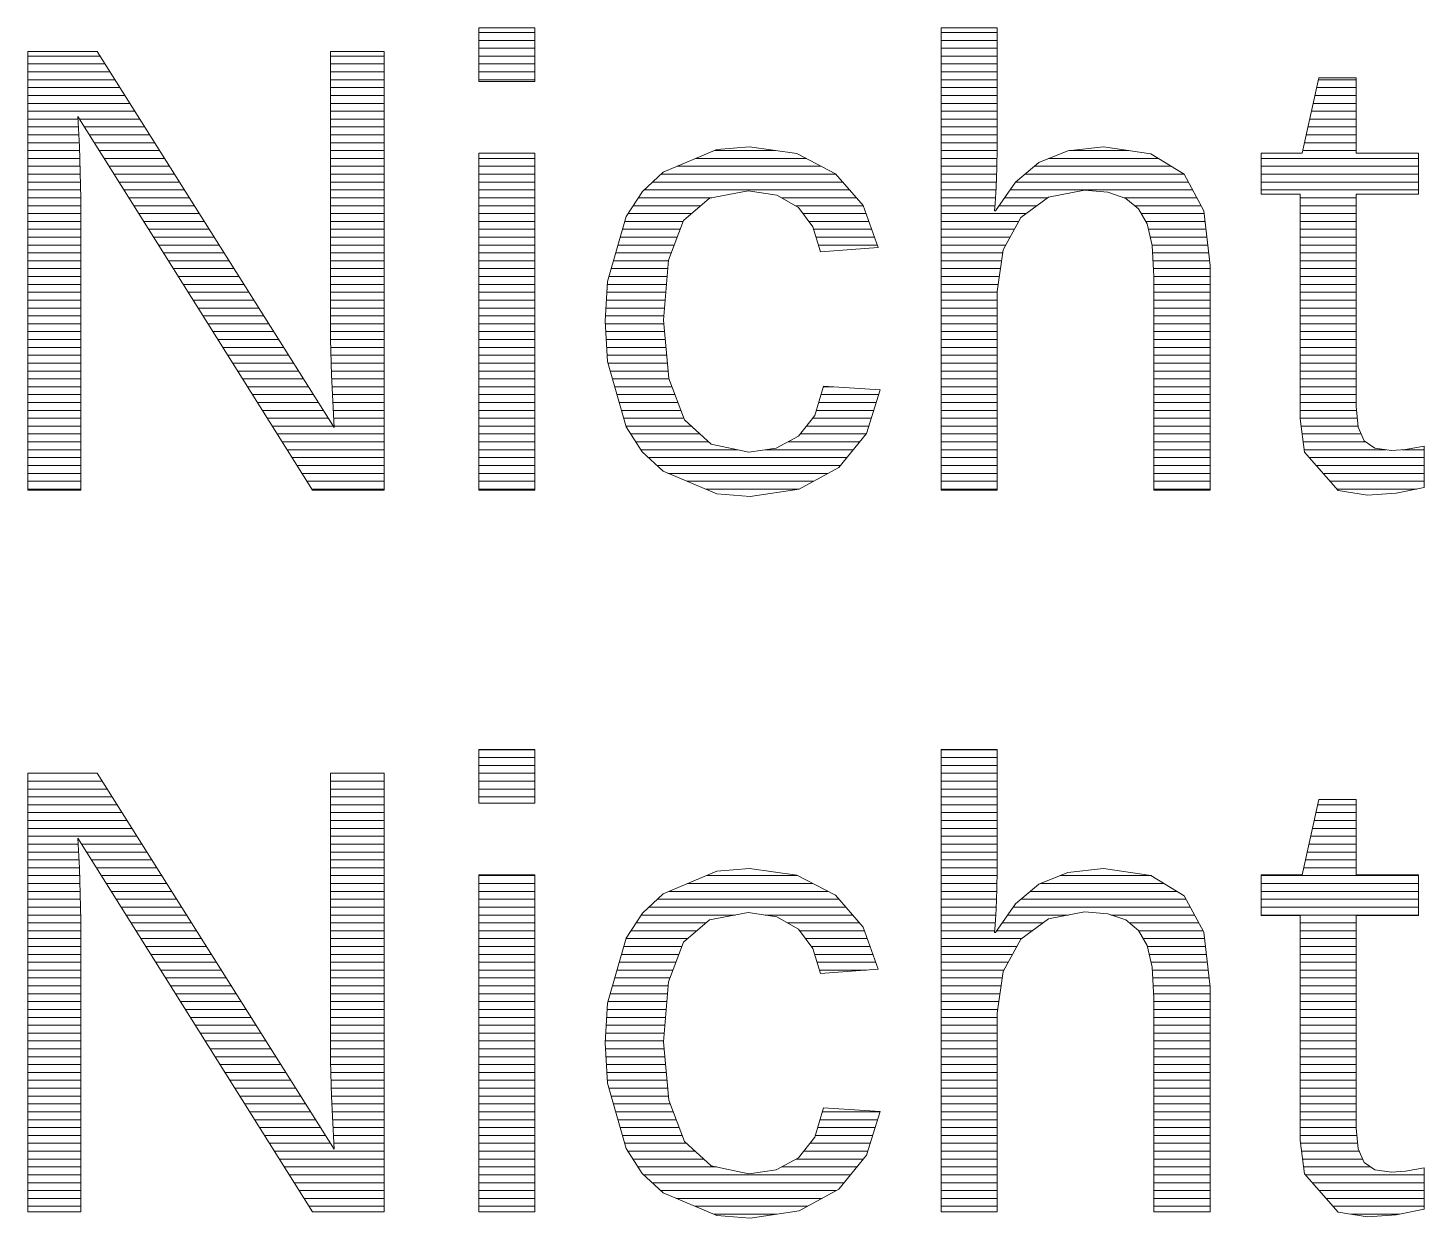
# Model space of a CAD drawing. Header units: millimetres. Extents: x 20 to 410, y 10 to 287.
# Drawn here: x 110.4 to 121.04, y 35.45 to 44.52 of the extents above; entities that cross this region are included whole.
import ezdxf

# ---------------------------------------------------------------- set-up
doc = ezdxf.new("R2010")
doc.units = ezdxf.units.MM
doc.layers.add('TEXT', color=7, linetype='Continuous', lineweight=13)

msp = doc.modelspace()

# ---------------------------------------------------------------- linework, layer by layer
at = {"layer": 'TEXT', "lineweight": 13}
for p, q in [((113.836, 44.488), (114.263, 44.488)), ((117.359, 44.488), (117.785, 44.488)), ((113.836, 44.428), (114.263, 44.428)), ((117.359, 44.428), (117.785, 44.428)), ((110.399, 44.308), (110.949, 44.308)), ((112.706, 44.308), (113.114, 44.308)), ((113.836, 44.368), (114.263, 44.368)), ((113.836, 44.308), (114.263, 44.308)), ((117.359, 44.368), (117.785, 44.368)), ((117.359, 44.308), (117.785, 44.308)), ((110.399, 44.248), (110.987, 44.248)), ((110.399, 44.188), (111.025, 44.188)), ((112.706, 44.248), (113.114, 44.248)), ((112.706, 44.188), (113.114, 44.188)), ((113.836, 44.248), (114.263, 44.248)), ((113.836, 44.188), (114.263, 44.188)), ((117.359, 44.248), (117.785, 44.248)), ((117.359, 44.188), (117.785, 44.188)), ((110.399, 44.128), (111.062, 44.128)), ((110.399, 44.068), (111.1, 44.068)), ((112.706, 44.128), (113.114, 44.128)), ((112.706, 44.068), (113.114, 44.068)), ((113.836, 44.128), (114.263, 44.128)), ((117.359, 44.128), (117.785, 44.128)), ((117.359, 44.068), (117.785, 44.068)), ((120.221, 44.068), (120.522, 44.068)), ((120.234, 44.128), (120.522, 44.128)), ((110.399, 44.008), (111.138, 44.008)), ((110.399, 43.948), (111.176, 43.948)), ((112.706, 44.008), (113.114, 44.008)), ((112.706, 43.948), (113.114, 43.948)), ((117.359, 44.008), (117.785, 44.008)), ((117.359, 43.948), (117.785, 43.948)), ((120.194, 43.948), (120.522, 43.948)), ((120.208, 44.008), (120.522, 44.008)), ((110.399, 43.888), (111.214, 43.888)), ((112.706, 43.888), (113.114, 43.888)), ((117.359, 43.888), (117.785, 43.888)), ((120.181, 43.888), (120.522, 43.888)), ((110.399, 43.828), (110.78, 43.828)), ((110.399, 43.768), (110.783, 43.768)), ((110.791, 43.828), (111.252, 43.828)), ((110.829, 43.768), (111.289, 43.768)), ((112.706, 43.828), (113.114, 43.828)), ((112.706, 43.768), (113.114, 43.768)), ((117.359, 43.828), (117.785, 43.828)), ((117.359, 43.768), (117.785, 43.768)), ((120.155, 43.768), (120.522, 43.768)), ((120.168, 43.828), (120.522, 43.828)), ((110.399, 43.708), (110.786, 43.708)), ((110.399, 43.648), (110.789, 43.648)), ((110.867, 43.708), (111.327, 43.708)), ((110.904, 43.648), (111.365, 43.648)), ((112.706, 43.708), (113.114, 43.708)), ((112.706, 43.648), (113.114, 43.648)), ((117.359, 43.708), (117.785, 43.708)), ((117.359, 43.648), (117.785, 43.648)), ((120.129, 43.648), (120.522, 43.648)), ((120.142, 43.708), (120.522, 43.708)), ((110.399, 43.588), (110.792, 43.588)), ((110.399, 43.528), (110.793, 43.528)), ((110.942, 43.588), (111.403, 43.588)), ((110.98, 43.528), (111.441, 43.528)), ((112.706, 43.588), (113.114, 43.588)), ((112.706, 43.528), (113.114, 43.528)), ((113.836, 43.528), (114.263, 43.528)), ((115.489, 43.528), (116.33, 43.528)), ((115.632, 43.588), (116.096, 43.588)), ((117.359, 43.588), (117.785, 43.588)), ((117.359, 43.528), (117.784, 43.528)), ((118.178, 43.528), (119.016, 43.528)), ((118.337, 43.588), (118.79, 43.588)), ((119.798, 43.528), (120.997, 43.528)), ((120.115, 43.588), (120.522, 43.588)), ((110.399, 43.468), (110.795, 43.468)), ((111.018, 43.468), (111.479, 43.468)), ((112.706, 43.468), (113.114, 43.468)), ((113.836, 43.468), (114.263, 43.468)), ((115.345, 43.468), (116.445, 43.468)), ((117.359, 43.468), (117.783, 43.468)), ((118.069, 43.468), (119.113, 43.468)), ((119.798, 43.468), (120.997, 43.468)), ((110.399, 43.408), (110.797, 43.408)), ((110.399, 43.348), (110.798, 43.348)), ((111.055, 43.408), (111.516, 43.408)), ((111.093, 43.348), (111.554, 43.348)), ((112.706, 43.408), (113.114, 43.408)), ((112.706, 43.348), (113.114, 43.348)), ((113.836, 43.408), (114.263, 43.408)), ((113.836, 43.348), (114.263, 43.348)), ((115.159, 43.348), (116.608, 43.348)), ((115.223, 43.408), (116.556, 43.408)), ((117.359, 43.408), (117.781, 43.408)), ((117.359, 43.348), (117.779, 43.348)), ((117.926, 43.348), (119.243, 43.348)), ((117.997, 43.408), (119.211, 43.408)), ((119.798, 43.408), (120.997, 43.408)), ((119.798, 43.348), (120.997, 43.348)), ((110.399, 43.288), (110.8, 43.288)), ((110.399, 43.228), (110.802, 43.228)), ((111.131, 43.288), (111.592, 43.288)), ((111.168, 43.228), (111.63, 43.228)), ((112.706, 43.288), (113.114, 43.288)), ((112.706, 43.228), (113.114, 43.228)), ((113.836, 43.288), (114.263, 43.288)), ((113.836, 43.228), (114.263, 43.228)), ((115.051, 43.228), (115.612, 43.228)), ((115.096, 43.288), (116.66, 43.288)), ((116.144, 43.228), (116.713, 43.228)), ((117.359, 43.288), (117.776, 43.288)), ((117.359, 43.228), (117.773, 43.228)), ((117.843, 43.228), (118.171, 43.228)), ((117.884, 43.288), (119.275, 43.288)), ((118.754, 43.228), (119.307, 43.228)), ((119.798, 43.288), (120.997, 43.288)), ((120.095, 43.228), (120.522, 43.228)), ((110.399, 43.168), (110.802, 43.168)), ((110.399, 43.108), (110.802, 43.108)), ((111.206, 43.168), (111.668, 43.168)), ((111.244, 43.108), (111.706, 43.108)), ((112.706, 43.168), (113.114, 43.168)), ((112.706, 43.108), (113.114, 43.108)), ((113.836, 43.168), (114.263, 43.168)), ((113.836, 43.108), (114.263, 43.108)), ((114.972, 43.108), (115.457, 43.108)), ((115.012, 43.168), (115.527, 43.168)), ((116.248, 43.168), (116.764, 43.168)), ((116.306, 43.108), (116.786, 43.108)), ((117.359, 43.168), (117.769, 43.168)), ((117.359, 43.108), (118.009, 43.108)), ((117.801, 43.168), (118.09, 43.168)), ((118.835, 43.168), (119.339, 43.168)), ((118.885, 43.108), (119.362, 43.108)), ((120.095, 43.168), (120.522, 43.168)), ((120.095, 43.108), (120.522, 43.108)), ((110.399, 43.048), (110.802, 43.048)), ((110.399, 42.988), (110.802, 42.988)), ((111.281, 43.048), (111.744, 43.048)), ((111.319, 42.988), (111.781, 42.988)), ((112.706, 43.048), (113.114, 43.048)), ((112.706, 42.988), (113.114, 42.988)), ((113.836, 43.048), (114.263, 43.048)), ((113.836, 42.988), (114.263, 42.988)), ((114.929, 42.988), (115.37, 42.988)), ((114.947, 43.048), (115.392, 43.048)), ((116.351, 43.048), (116.808, 43.048)), ((116.387, 42.988), (116.829, 42.988)), ((117.359, 43.048), (117.951, 43.048)), ((117.359, 42.988), (117.918, 42.988)), ((118.919, 43.048), (119.369, 43.048)), ((118.939, 42.988), (119.377, 42.988)), ((120.095, 43.048), (120.522, 43.048)), ((120.095, 42.988), (120.522, 42.988)), ((110.399, 42.928), (110.802, 42.928)), ((111.357, 42.928), (111.819, 42.928)), ((112.706, 42.928), (113.114, 42.928)), ((113.836, 42.928), (114.263, 42.928)), ((114.912, 42.928), (115.347, 42.928)), ((116.405, 42.928), (116.851, 42.928)), ((117.359, 42.928), (117.884, 42.928)), ((118.952, 42.928), (119.384, 42.928)), ((120.095, 42.928), (120.522, 42.928)), ((110.399, 42.868), (110.802, 42.868)), ((110.399, 42.808), (110.802, 42.808)), ((111.394, 42.868), (111.857, 42.868)), ((111.432, 42.808), (111.895, 42.808)), ((112.706, 42.868), (113.114, 42.868)), ((112.706, 42.808), (113.114, 42.808)), ((113.836, 42.868), (114.263, 42.868)), ((113.836, 42.808), (114.263, 42.808)), ((114.878, 42.808), (115.302, 42.808)), ((114.895, 42.868), (115.325, 42.868)), ((116.424, 42.868), (116.872, 42.868)), ((117.359, 42.868), (117.851, 42.868)), ((117.359, 42.808), (117.827, 42.808)), ((118.966, 42.868), (119.391, 42.868)), ((118.97, 42.808), (119.398, 42.808)), ((120.095, 42.868), (120.522, 42.868)), ((120.095, 42.808), (120.522, 42.808)), ((110.399, 42.748), (110.802, 42.748)), ((110.399, 42.688), (110.802, 42.688)), ((111.47, 42.748), (111.933, 42.748)), ((111.508, 42.688), (111.971, 42.688)), ((112.706, 42.748), (113.114, 42.748)), ((112.706, 42.688), (113.114, 42.688)), ((113.836, 42.748), (114.263, 42.748)), ((113.836, 42.688), (114.263, 42.688)), ((114.843, 42.688), (115.276, 42.688)), ((114.86, 42.748), (115.281, 42.748)), ((117.359, 42.748), (117.819, 42.748)), ((117.359, 42.688), (117.81, 42.688)), ((118.973, 42.748), (119.405, 42.748)), ((118.976, 42.688), (119.409, 42.688)), ((120.095, 42.748), (120.522, 42.748)), ((120.095, 42.688), (120.522, 42.688)), ((110.399, 42.628), (110.802, 42.628)), ((110.399, 42.568), (110.802, 42.568)), ((111.545, 42.628), (112.008, 42.628)), ((111.583, 42.568), (112.046, 42.568)), ((112.706, 42.628), (113.114, 42.628)), ((112.706, 42.568), (113.114, 42.568)), ((113.836, 42.628), (114.263, 42.628)), ((113.836, 42.568), (114.263, 42.568)), ((114.814, 42.568), (115.266, 42.568)), ((114.826, 42.628), (115.271, 42.628)), ((117.359, 42.628), (117.802, 42.628)), ((117.359, 42.568), (117.793, 42.568)), ((118.979, 42.628), (119.409, 42.628)), ((118.979, 42.568), (119.409, 42.568)), ((120.095, 42.628), (120.522, 42.628)), ((120.095, 42.568), (120.522, 42.568)), ((110.399, 42.508), (110.802, 42.508)), ((111.621, 42.508), (112.084, 42.508)), ((112.706, 42.508), (113.114, 42.508)), ((113.836, 42.508), (114.263, 42.508)), ((114.81, 42.508), (115.261, 42.508)), ((117.359, 42.508), (117.785, 42.508)), ((118.979, 42.508), (119.409, 42.508)), ((120.095, 42.508), (120.522, 42.508)), ((110.399, 42.448), (110.802, 42.448)), ((110.399, 42.388), (110.802, 42.388)), ((111.658, 42.448), (112.122, 42.448)), ((111.696, 42.388), (112.16, 42.388)), ((112.706, 42.448), (113.114, 42.448)), ((112.706, 42.388), (113.114, 42.388)), ((113.836, 42.448), (114.263, 42.448)), ((113.836, 42.388), (114.263, 42.388)), ((114.803, 42.388), (115.251, 42.388)), ((114.807, 42.448), (115.256, 42.448)), ((117.359, 42.448), (117.785, 42.448)), ((117.359, 42.388), (117.785, 42.388)), ((118.979, 42.448), (119.409, 42.448)), ((118.979, 42.388), (119.409, 42.388)), ((120.095, 42.448), (120.522, 42.448)), ((120.095, 42.388), (120.522, 42.388)), ((110.399, 42.328), (110.802, 42.328)), ((110.399, 42.268), (110.802, 42.268)), ((111.734, 42.328), (112.198, 42.328)), ((111.771, 42.268), (112.236, 42.268)), ((112.706, 42.328), (113.114, 42.328)), ((112.706, 42.268), (113.114, 42.268)), ((113.836, 42.328), (114.263, 42.328)), ((113.836, 42.268), (114.263, 42.268)), ((114.798, 42.268), (115.246, 42.268)), ((114.8, 42.328), (115.246, 42.328)), ((117.359, 42.328), (117.785, 42.328)), ((117.359, 42.268), (117.785, 42.268)), ((118.979, 42.328), (119.409, 42.328)), ((118.979, 42.268), (119.409, 42.268)), ((120.095, 42.328), (120.522, 42.328)), ((120.095, 42.268), (120.522, 42.268)), ((110.399, 42.208), (110.802, 42.208)), ((110.399, 42.148), (110.802, 42.148)), ((111.809, 42.208), (112.273, 42.208)), ((111.847, 42.148), (112.311, 42.148)), ((112.706, 42.208), (113.114, 42.208)), ((112.706, 42.148), (113.114, 42.148)), ((113.836, 42.208), (114.263, 42.208)), ((113.836, 42.148), (114.263, 42.148)), ((114.802, 42.208), (115.251, 42.208)), ((114.805, 42.148), (115.257, 42.148)), ((117.359, 42.208), (117.785, 42.208)), ((117.359, 42.148), (117.785, 42.148)), ((118.979, 42.208), (119.409, 42.208)), ((118.979, 42.148), (119.409, 42.148)), ((120.095, 42.208), (120.522, 42.208)), ((120.095, 42.148), (120.522, 42.148)), ((110.399, 42.088), (110.802, 42.088)), ((111.885, 42.088), (112.349, 42.088)), ((112.708, 42.088), (113.114, 42.088)), ((113.836, 42.088), (114.263, 42.088)), ((114.809, 42.088), (115.262, 42.088)), ((117.359, 42.088), (117.785, 42.088)), ((118.979, 42.088), (119.409, 42.088)), ((120.095, 42.088), (120.522, 42.088)), ((110.399, 42.028), (110.802, 42.028)), ((110.399, 41.968), (110.802, 41.968)), ((111.922, 42.028), (112.387, 42.028)), ((111.96, 41.968), (112.425, 41.968)), ((112.709, 42.028), (113.114, 42.028)), ((112.711, 41.968), (113.114, 41.968)), ((113.836, 42.028), (114.263, 42.028)), ((113.836, 41.968), (114.263, 41.968)), ((114.812, 42.028), (115.267, 42.028)), ((114.818, 41.968), (115.273, 41.968)), ((117.359, 42.028), (117.785, 42.028)), ((117.359, 41.968), (117.785, 41.968)), ((118.979, 42.028), (119.409, 42.028)), ((118.979, 41.968), (119.409, 41.968)), ((120.095, 42.028), (120.522, 42.028)), ((120.095, 41.968), (120.522, 41.968)), ((110.399, 41.908), (110.802, 41.908)), ((110.399, 41.848), (110.802, 41.848)), ((111.998, 41.908), (112.463, 41.908)), ((112.035, 41.848), (112.5, 41.848)), ((112.713, 41.908), (113.114, 41.908)), ((112.715, 41.848), (113.114, 41.848)), ((113.836, 41.908), (114.263, 41.908)), ((113.836, 41.848), (114.263, 41.848)), ((114.835, 41.908), (115.278, 41.908)), ((114.853, 41.848), (115.284, 41.848)), ((117.359, 41.908), (117.785, 41.908)), ((117.359, 41.848), (117.785, 41.848)), ((118.979, 41.908), (119.409, 41.908)), ((118.979, 41.848), (119.409, 41.848)), ((120.095, 41.908), (120.522, 41.908)), ((120.095, 41.848), (120.522, 41.848)), ((110.399, 41.788), (110.802, 41.788)), ((110.399, 41.728), (110.802, 41.728)), ((112.073, 41.788), (112.538, 41.788)), ((112.111, 41.728), (112.576, 41.728)), ((112.718, 41.788), (113.114, 41.788)), ((112.721, 41.728), (113.114, 41.728)), ((113.836, 41.788), (114.263, 41.788)), ((113.836, 41.728), (114.263, 41.728)), ((114.87, 41.788), (115.307, 41.788)), ((114.887, 41.728), (115.33, 41.728)), ((116.443, 41.728), (116.882, 41.728)), ((116.46, 41.788), (116.537, 41.788)), ((117.359, 41.788), (117.785, 41.788)), ((117.359, 41.728), (117.785, 41.728)), ((118.979, 41.788), (119.409, 41.788)), ((118.979, 41.728), (119.409, 41.728)), ((120.095, 41.788), (120.522, 41.788)), ((120.095, 41.728), (120.522, 41.728)), ((110.399, 41.668), (110.802, 41.668)), ((110.399, 41.608), (110.802, 41.608)), ((112.148, 41.668), (112.614, 41.668)), ((112.186, 41.608), (112.652, 41.608)), ((112.724, 41.668), (113.114, 41.668)), ((112.728, 41.608), (113.114, 41.608)), ((113.836, 41.668), (114.263, 41.668)), ((113.836, 41.608), (114.263, 41.608)), ((114.904, 41.668), (115.353, 41.668)), ((114.921, 41.608), (115.377, 41.608)), ((116.408, 41.608), (116.844, 41.608)), ((116.425, 41.668), (116.863, 41.668)), ((117.359, 41.668), (117.785, 41.668)), ((117.359, 41.608), (117.785, 41.608)), ((118.979, 41.668), (119.409, 41.668)), ((118.979, 41.608), (119.409, 41.608)), ((120.095, 41.668), (120.522, 41.668)), ((120.095, 41.608), (120.525, 41.608)), ((110.399, 41.548), (110.802, 41.548)), ((112.224, 41.548), (112.69, 41.548)), ((112.731, 41.548), (113.114, 41.548)), ((113.836, 41.548), (114.263, 41.548)), ((114.938, 41.548), (115.4, 41.548)), ((116.379, 41.548), (116.826, 41.548)), ((117.359, 41.548), (117.785, 41.548)), ((118.979, 41.548), (119.409, 41.548)), ((120.095, 41.548), (120.53, 41.548)), ((110.399, 41.488), (110.802, 41.488)), ((110.399, 41.428), (110.802, 41.428)), ((112.261, 41.488), (112.727, 41.488)), ((112.299, 41.428), (113.114, 41.428)), ((112.734, 41.488), (113.114, 41.488)), ((113.836, 41.488), (114.263, 41.488)), ((113.836, 41.428), (114.263, 41.428)), ((114.955, 41.488), (115.457, 41.488)), ((114.992, 41.428), (115.523, 41.428)), ((116.285, 41.428), (116.787, 41.428)), ((116.332, 41.488), (116.807, 41.488)), ((117.359, 41.488), (117.785, 41.488)), ((117.359, 41.428), (117.785, 41.428)), ((118.979, 41.488), (119.409, 41.488)), ((118.979, 41.428), (119.409, 41.428)), ((120.102, 41.488), (120.536, 41.488)), ((120.11, 41.428), (120.559, 41.428)), ((110.399, 41.368), (110.802, 41.368)), ((110.399, 41.308), (110.802, 41.308)), ((112.337, 41.368), (113.114, 41.368)), ((112.375, 41.308), (113.114, 41.308)), ((113.836, 41.368), (114.263, 41.368)), ((113.836, 41.308), (114.263, 41.308)), ((115.031, 41.368), (115.589, 41.368)), ((115.071, 41.308), (115.806, 41.308)), ((116.018, 41.308), (116.688, 41.308)), ((116.19, 41.368), (116.737, 41.368)), ((117.359, 41.368), (117.785, 41.368)), ((117.359, 41.308), (117.785, 41.308)), ((118.979, 41.368), (119.409, 41.368)), ((118.979, 41.308), (119.409, 41.308)), ((120.117, 41.368), (120.594, 41.368)), ((120.125, 41.308), (120.749, 41.308)), ((120.872, 41.308), (121.039, 41.308)), ((110.399, 41.248), (110.802, 41.248)), ((110.399, 41.188), (110.802, 41.188)), ((112.412, 41.248), (113.114, 41.248)), ((112.45, 41.188), (113.114, 41.188)), ((113.836, 41.248), (114.263, 41.248)), ((113.836, 41.188), (114.263, 41.188)), ((115.128, 41.248), (116.639, 41.248)), ((115.191, 41.188), (116.59, 41.188)), ((117.359, 41.248), (117.785, 41.248)), ((117.359, 41.188), (117.785, 41.188)), ((118.979, 41.248), (119.409, 41.248)), ((118.979, 41.188), (119.409, 41.188)), ((120.164, 41.248), (121.039, 41.248)), ((120.217, 41.188), (121.039, 41.188)), ((110.399, 41.128), (110.802, 41.128)), ((112.488, 41.128), (113.114, 41.128)), ((113.836, 41.128), (114.263, 41.128)), ((115.276, 41.128), (116.495, 41.128)), ((117.359, 41.128), (117.785, 41.128)), ((118.979, 41.128), (119.409, 41.128)), ((120.269, 41.128), (121.039, 41.128)), ((110.399, 41.068), (110.802, 41.068)), ((110.399, 41.008), (110.802, 41.008)), ((112.525, 41.068), (113.114, 41.068)), ((112.563, 41.008), (113.114, 41.008)), ((113.836, 41.068), (114.263, 41.068)), ((113.836, 41.008), (114.263, 41.008)), ((115.421, 41.068), (116.386, 41.068)), ((115.566, 41.008), (116.277, 41.008)), ((117.359, 41.068), (117.785, 41.068)), ((117.359, 41.008), (117.785, 41.008)), ((118.979, 41.068), (119.409, 41.068)), ((118.979, 41.008), (119.409, 41.008)), ((120.322, 41.068), (121.039, 41.068)), ((120.375, 41.008), (120.984, 41.008)), ((113.836, 39.022), (114.263, 39.022)), ((113.836, 38.962), (114.263, 38.962)), ((117.359, 39.022), (117.785, 39.022)), ((117.359, 38.962), (117.785, 38.962)), ((110.399, 38.842), (110.927, 38.842)), ((112.706, 38.842), (113.114, 38.842)), ((113.836, 38.902), (114.263, 38.902)), ((113.836, 38.842), (114.263, 38.842)), ((117.359, 38.902), (117.785, 38.902)), ((117.359, 38.842), (117.785, 38.842)), ((110.399, 38.782), (110.965, 38.782)), ((112.706, 38.782), (113.114, 38.782)), ((113.836, 38.782), (114.263, 38.782)), ((117.359, 38.782), (117.785, 38.782)), ((110.399, 38.722), (111.003, 38.722)), ((110.399, 38.662), (111.041, 38.662)), ((112.706, 38.722), (113.114, 38.722)), ((112.706, 38.662), (113.114, 38.662)), ((113.836, 38.722), (114.263, 38.722)), ((113.836, 38.662), (114.263, 38.662)), ((117.359, 38.722), (117.785, 38.722)), ((117.359, 38.662), (117.785, 38.662)), ((110.399, 38.602), (111.079, 38.602)), ((110.399, 38.542), (111.116, 38.542)), ((112.706, 38.602), (113.114, 38.602)), ((112.706, 38.542), (113.114, 38.542)), ((117.359, 38.602), (117.785, 38.602)), ((117.359, 38.542), (117.785, 38.542)), ((120.215, 38.542), (120.522, 38.542)), ((120.228, 38.602), (120.522, 38.602)), ((110.399, 38.482), (111.154, 38.482)), ((110.399, 38.422), (111.192, 38.422)), ((112.706, 38.482), (113.114, 38.482)), ((112.706, 38.422), (113.114, 38.422)), ((117.359, 38.482), (117.785, 38.482)), ((117.359, 38.422), (117.785, 38.422)), ((120.189, 38.422), (120.522, 38.422)), ((120.202, 38.482), (120.522, 38.482)), ((110.399, 38.362), (111.23, 38.362)), ((112.706, 38.362), (113.114, 38.362)), ((117.359, 38.362), (117.785, 38.362)), ((120.176, 38.362), (120.522, 38.362)), ((110.399, 38.302), (110.781, 38.302)), ((110.399, 38.242), (110.784, 38.242)), ((110.808, 38.302), (111.268, 38.302)), ((110.845, 38.242), (111.306, 38.242)), ((112.706, 38.302), (113.114, 38.302)), ((112.706, 38.242), (113.114, 38.242)), ((117.359, 38.302), (117.785, 38.302)), ((117.359, 38.242), (117.785, 38.242)), ((120.149, 38.242), (120.522, 38.242)), ((120.162, 38.302), (120.522, 38.302)), ((110.399, 38.182), (110.787, 38.182)), ((110.399, 38.122), (110.79, 38.122)), ((110.883, 38.182), (111.344, 38.182)), ((110.921, 38.122), (111.381, 38.122)), ((112.706, 38.182), (113.114, 38.182)), ((112.706, 38.122), (113.114, 38.122)), ((117.359, 38.182), (117.785, 38.182)), ((117.359, 38.122), (117.785, 38.122)), ((120.123, 38.122), (120.522, 38.122)), ((120.136, 38.182), (120.522, 38.182)), ((110.399, 38.062), (110.792, 38.062)), ((110.399, 38.002), (110.794, 38.002)), ((110.958, 38.062), (111.419, 38.062)), ((110.996, 38.002), (111.457, 38.002)), ((112.706, 38.062), (113.114, 38.062)), ((112.706, 38.002), (113.114, 38.002)), ((113.836, 38.062), (114.263, 38.062)), ((113.836, 38.002), (114.263, 38.002)), ((115.427, 38.002), (116.379, 38.002)), ((115.571, 38.062), (116.264, 38.062)), ((117.359, 38.062), (117.785, 38.062)), ((117.359, 38.002), (117.784, 38.002)), ((118.114, 38.002), (119.058, 38.002)), ((118.263, 38.062), (118.961, 38.062)), ((119.798, 38.062), (120.997, 38.062)), ((119.798, 38.002), (120.997, 38.002)), ((110.399, 37.942), (110.796, 37.942)), ((110.399, 37.882), (110.797, 37.882)), ((111.034, 37.942), (111.495, 37.942)), ((111.071, 37.882), (111.533, 37.882)), ((112.706, 37.942), (113.114, 37.942)), ((112.706, 37.882), (113.114, 37.882)), ((113.836, 37.942), (114.263, 37.942)), ((113.836, 37.882), (114.263, 37.882)), ((115.196, 37.882), (116.578, 37.882)), ((115.283, 37.942), (116.494, 37.942)), ((117.359, 37.942), (117.783, 37.942)), ((117.359, 37.882), (117.78, 37.882)), ((117.967, 37.882), (119.225, 37.882)), ((118.038, 37.942), (119.155, 37.942)), ((119.798, 37.942), (120.997, 37.942)), ((119.798, 37.882), (120.997, 37.882)), ((110.399, 37.822), (110.799, 37.822)), ((111.109, 37.822), (111.571, 37.822)), ((112.706, 37.822), (113.114, 37.822)), ((113.836, 37.822), (114.263, 37.822)), ((115.132, 37.822), (116.631, 37.822)), ((117.359, 37.822), (117.778, 37.822)), ((117.908, 37.822), (119.257, 37.822)), ((119.798, 37.822), (120.997, 37.822)), ((110.399, 37.762), (110.801, 37.762)), ((110.399, 37.702), (110.802, 37.702)), ((111.147, 37.762), (111.608, 37.762)), ((111.184, 37.702), (111.646, 37.702)), ((112.706, 37.762), (113.114, 37.762)), ((112.706, 37.702), (113.114, 37.702)), ((113.836, 37.762), (114.263, 37.762)), ((113.836, 37.702), (114.263, 37.702)), ((115.034, 37.702), (115.568, 37.702)), ((115.074, 37.762), (115.789, 37.762)), ((116.018, 37.762), (116.683, 37.762)), ((116.189, 37.702), (116.735, 37.702)), ((117.359, 37.762), (117.775, 37.762)), ((117.359, 37.702), (117.771, 37.702)), ((117.825, 37.702), (118.136, 37.702)), ((117.866, 37.762), (118.329, 37.762)), ((118.653, 37.762), (119.289, 37.762)), ((118.793, 37.702), (119.321, 37.702)), ((119.798, 37.762), (120.997, 37.762)), ((120.095, 37.702), (120.522, 37.702)), ((110.399, 37.642), (110.802, 37.642)), ((110.399, 37.582), (110.802, 37.582)), ((111.222, 37.642), (111.684, 37.642)), ((111.26, 37.582), (111.722, 37.582)), ((112.706, 37.642), (113.114, 37.642)), ((112.706, 37.582), (113.114, 37.582)), ((113.836, 37.642), (114.263, 37.642)), ((113.836, 37.582), (114.263, 37.582)), ((114.957, 37.582), (115.427, 37.582)), ((114.995, 37.642), (115.497, 37.642)), ((116.28, 37.642), (116.774, 37.642)), ((116.325, 37.582), (116.795, 37.582)), ((117.359, 37.642), (117.767, 37.642)), ((117.359, 37.582), (117.974, 37.582)), ((117.783, 37.642), (118.055, 37.642)), ((118.865, 37.642), (119.353, 37.642)), ((118.9, 37.582), (119.365, 37.582)), ((120.095, 37.642), (120.522, 37.642)), ((120.095, 37.582), (120.522, 37.582)), ((110.399, 37.522), (110.802, 37.522)), ((110.399, 37.462), (110.802, 37.462)), ((111.298, 37.522), (111.76, 37.522)), ((111.335, 37.462), (111.798, 37.462)), ((112.706, 37.522), (113.114, 37.522)), ((112.706, 37.462), (113.114, 37.462)), ((113.836, 37.522), (114.263, 37.522)), ((113.836, 37.462), (114.263, 37.462)), ((114.922, 37.462), (115.36, 37.462)), ((114.939, 37.522), (115.383, 37.522)), ((116.37, 37.522), (116.817, 37.522)), ((116.395, 37.462), (116.838, 37.462)), ((117.359, 37.522), (117.937, 37.522)), ((117.359, 37.462), (117.903, 37.462)), ((118.931, 37.522), (119.372, 37.522)), ((118.945, 37.462), (119.38, 37.462)), ((120.095, 37.522), (120.522, 37.522)), ((120.095, 37.462), (120.522, 37.462)), ((110.399, 37.402), (110.802, 37.402)), ((111.373, 37.402), (111.835, 37.402)), ((112.706, 37.402), (113.114, 37.402)), ((113.836, 37.402), (114.263, 37.402)), ((114.905, 37.402), (115.337, 37.402)), ((116.413, 37.402), (116.86, 37.402)), ((117.359, 37.402), (117.87, 37.402)), ((118.958, 37.402), (119.387, 37.402)), ((120.095, 37.402), (120.522, 37.402)), ((110.399, 37.342), (110.802, 37.342)), ((110.399, 37.282), (110.802, 37.282)), ((111.411, 37.342), (111.873, 37.342)), ((111.448, 37.282), (111.911, 37.282)), ((112.706, 37.342), (113.114, 37.342)), ((112.706, 37.282), (113.114, 37.282)), ((113.836, 37.342), (114.263, 37.342)), ((113.836, 37.282), (114.263, 37.282)), ((114.87, 37.282), (115.292, 37.282)), ((114.887, 37.342), (115.315, 37.342)), ((116.431, 37.342), (116.79, 37.342)), ((117.359, 37.342), (117.837, 37.342)), ((117.359, 37.282), (117.824, 37.282)), ((118.968, 37.342), (119.394, 37.342)), ((118.971, 37.282), (119.401, 37.282)), ((120.095, 37.342), (120.522, 37.342)), ((120.095, 37.282), (120.522, 37.282)), ((110.399, 37.222), (110.802, 37.222)), ((110.399, 37.162), (110.802, 37.162)), ((111.486, 37.222), (111.949, 37.222)), ((111.524, 37.162), (111.987, 37.162)), ((112.706, 37.222), (113.114, 37.222)), ((112.706, 37.162), (113.114, 37.162)), ((113.836, 37.222), (114.263, 37.222)), ((113.836, 37.162), (114.263, 37.162)), ((114.836, 37.162), (115.274, 37.162)), ((114.853, 37.222), (115.279, 37.222)), ((117.359, 37.222), (117.815, 37.222)), ((117.359, 37.162), (117.806, 37.162)), ((118.974, 37.222), (119.408, 37.222)), ((118.978, 37.162), (119.409, 37.162)), ((120.095, 37.222), (120.522, 37.222)), ((120.095, 37.162), (120.522, 37.162)), ((110.399, 37.102), (110.802, 37.102)), ((110.399, 37.042), (110.802, 37.042)), ((111.561, 37.102), (112.025, 37.102)), ((111.599, 37.042), (112.063, 37.042)), ((112.706, 37.102), (113.114, 37.102)), ((112.706, 37.042), (113.114, 37.042)), ((113.836, 37.102), (114.263, 37.102)), ((113.836, 37.042), (114.263, 37.042)), ((114.812, 37.042), (115.264, 37.042)), ((114.818, 37.102), (115.269, 37.102)), ((117.359, 37.102), (117.798, 37.102)), ((117.359, 37.042), (117.789, 37.042)), ((118.979, 37.102), (119.409, 37.102)), ((118.979, 37.042), (119.409, 37.042)), ((120.095, 37.102), (120.522, 37.102)), ((120.095, 37.042), (120.522, 37.042)), ((110.399, 36.982), (110.802, 36.982)), ((111.637, 36.982), (112.1, 36.982)), ((112.706, 36.982), (113.114, 36.982)), ((113.836, 36.982), (114.263, 36.982)), ((114.809, 36.982), (115.259, 36.982)), ((117.359, 36.982), (117.785, 36.982)), ((118.979, 36.982), (119.409, 36.982)), ((120.095, 36.982), (120.522, 36.982)), ((110.399, 36.922), (110.802, 36.922)), ((110.399, 36.862), (110.802, 36.862)), ((111.675, 36.922), (112.138, 36.922)), ((111.712, 36.862), (112.176, 36.862)), ((112.706, 36.922), (113.114, 36.922)), ((112.706, 36.862), (113.114, 36.862)), ((113.836, 36.922), (114.263, 36.922)), ((113.836, 36.862), (114.263, 36.862)), ((114.802, 36.862), (115.249, 36.862)), ((114.805, 36.922), (115.254, 36.922)), ((117.359, 36.922), (117.785, 36.922)), ((117.359, 36.862), (117.785, 36.862)), ((118.979, 36.922), (119.409, 36.922)), ((118.979, 36.862), (119.409, 36.862)), ((120.095, 36.922), (120.522, 36.922)), ((120.095, 36.862), (120.522, 36.862)), ((110.399, 36.802), (110.802, 36.802)), ((110.399, 36.742), (110.802, 36.742)), ((111.75, 36.802), (112.214, 36.802)), ((111.788, 36.742), (112.252, 36.742)), ((112.706, 36.802), (113.114, 36.802)), ((112.706, 36.742), (113.114, 36.742)), ((113.836, 36.802), (114.263, 36.802)), ((113.836, 36.742), (114.263, 36.742)), ((114.798, 36.802), (115.244, 36.802)), ((114.8, 36.742), (115.248, 36.742)), ((117.359, 36.802), (117.785, 36.802)), ((117.359, 36.742), (117.785, 36.742)), ((118.979, 36.802), (119.409, 36.802)), ((118.979, 36.742), (119.409, 36.742)), ((120.095, 36.802), (120.522, 36.802)), ((120.095, 36.742), (120.522, 36.742)), ((110.399, 36.682), (110.802, 36.682)), ((110.399, 36.622), (110.802, 36.622)), ((111.825, 36.682), (112.29, 36.682)), ((111.863, 36.622), (112.327, 36.622)), ((112.706, 36.682), (113.114, 36.682)), ((112.707, 36.622), (113.114, 36.622)), ((113.836, 36.682), (114.263, 36.682)), ((113.836, 36.622), (114.263, 36.622)), ((114.803, 36.682), (115.253, 36.682)), ((114.807, 36.622), (115.259, 36.622)), ((117.359, 36.682), (117.785, 36.682)), ((117.359, 36.622), (117.785, 36.622)), ((118.979, 36.682), (119.409, 36.682)), ((118.979, 36.622), (119.409, 36.622)), ((120.095, 36.682), (120.522, 36.682)), ((120.095, 36.622), (120.522, 36.622)), ((110.399, 36.562), (110.802, 36.562)), ((110.399, 36.502), (110.802, 36.502)), ((111.901, 36.562), (112.365, 36.562)), ((111.938, 36.502), (112.403, 36.502)), ((112.709, 36.562), (113.114, 36.562)), ((112.71, 36.502), (113.114, 36.502)), ((113.836, 36.562), (114.263, 36.562)), ((113.836, 36.502), (114.263, 36.502)), ((114.81, 36.562), (115.264, 36.562)), ((114.814, 36.502), (115.27, 36.502)), ((117.359, 36.562), (117.785, 36.562)), ((117.359, 36.502), (117.785, 36.502)), ((118.979, 36.562), (119.409, 36.562)), ((118.979, 36.502), (119.409, 36.502)), ((120.095, 36.562), (120.522, 36.562)), ((120.095, 36.502), (120.522, 36.502)), ((110.399, 36.442), (110.802, 36.442)), ((111.976, 36.442), (112.441, 36.442)), ((112.712, 36.442), (113.114, 36.442)), ((113.836, 36.442), (114.263, 36.442)), ((114.826, 36.442), (115.275, 36.442)), ((117.359, 36.442), (117.785, 36.442)), ((118.979, 36.442), (119.409, 36.442)), ((120.095, 36.442), (120.522, 36.442)), ((110.399, 36.382), (110.802, 36.382)), ((110.399, 36.322), (110.802, 36.322)), ((112.014, 36.382), (112.479, 36.382)), ((112.052, 36.322), (112.517, 36.322)), ((112.713, 36.382), (113.114, 36.382)), ((112.716, 36.322), (113.114, 36.322)), ((113.836, 36.382), (114.263, 36.382)), ((113.836, 36.322), (114.263, 36.322)), ((114.843, 36.382), (115.28, 36.382)), ((114.86, 36.322), (115.294, 36.322)), ((117.359, 36.382), (117.785, 36.382)), ((117.359, 36.322), (117.785, 36.322)), ((118.979, 36.382), (119.409, 36.382)), ((118.979, 36.322), (119.409, 36.322)), ((120.095, 36.382), (120.522, 36.382)), ((120.095, 36.322), (120.522, 36.322)), ((110.399, 36.262), (110.802, 36.262)), ((110.399, 36.202), (110.802, 36.202)), ((112.089, 36.262), (112.555, 36.262)), ((112.127, 36.202), (112.592, 36.202)), ((112.719, 36.262), (113.114, 36.262)), ((112.723, 36.202), (113.114, 36.202)), ((113.836, 36.262), (114.263, 36.262)), ((113.836, 36.202), (114.263, 36.202)), ((114.877, 36.262), (115.317, 36.262)), ((114.894, 36.202), (115.34, 36.202)), ((116.435, 36.202), (116.874, 36.202)), ((116.452, 36.262), (116.892, 36.262)), ((117.359, 36.262), (117.785, 36.262)), ((117.359, 36.202), (117.785, 36.202)), ((118.979, 36.262), (119.409, 36.262)), ((118.979, 36.202), (119.409, 36.202)), ((120.095, 36.262), (120.522, 36.262)), ((120.095, 36.202), (120.522, 36.202)), ((110.399, 36.142), (110.802, 36.142)), ((110.399, 36.082), (110.802, 36.082)), ((112.165, 36.142), (112.63, 36.142)), ((112.202, 36.082), (112.668, 36.082)), ((112.726, 36.142), (113.114, 36.142)), ((112.729, 36.082), (113.114, 36.082)), ((113.836, 36.142), (114.263, 36.142)), ((113.836, 36.082), (114.263, 36.082)), ((114.911, 36.142), (115.363, 36.142)), ((114.928, 36.082), (115.386, 36.082)), ((116.4, 36.082), (116.836, 36.082)), ((116.418, 36.142), (116.855, 36.142)), ((117.359, 36.142), (117.785, 36.142)), ((117.359, 36.082), (117.785, 36.082)), ((118.979, 36.142), (119.409, 36.142)), ((118.979, 36.082), (119.409, 36.082)), ((120.095, 36.142), (120.522, 36.142)), ((120.095, 36.082), (120.527, 36.082)), ((110.399, 36.022), (110.802, 36.022)), ((112.24, 36.022), (112.706, 36.022)), ((112.732, 36.022), (113.114, 36.022)), ((113.836, 36.022), (114.263, 36.022)), ((114.945, 36.022), (115.42, 36.022)), ((116.359, 36.022), (116.818, 36.022)), ((117.359, 36.022), (117.785, 36.022)), ((118.979, 36.022), (119.409, 36.022)), ((120.098, 36.022), (120.533, 36.022)), ((110.399, 35.962), (110.802, 35.962)), ((110.399, 35.902), (110.802, 35.902)), ((112.278, 35.962), (113.114, 35.962)), ((112.315, 35.902), (113.114, 35.902)), ((113.836, 35.962), (114.263, 35.962)), ((113.836, 35.902), (114.263, 35.902)), ((114.97, 35.962), (115.485, 35.962)), ((115.009, 35.902), (115.551, 35.902)), ((116.253, 35.902), (116.765, 35.902)), ((116.312, 35.962), (116.799, 35.962)), ((117.359, 35.962), (117.785, 35.962)), ((117.359, 35.902), (117.785, 35.902)), ((118.979, 35.962), (119.409, 35.962)), ((118.979, 35.902), (119.409, 35.902)), ((120.105, 35.962), (120.544, 35.962)), ((120.113, 35.902), (120.571, 35.902)), ((110.399, 35.842), (110.802, 35.842)), ((110.399, 35.782), (110.802, 35.782)), ((112.353, 35.842), (113.114, 35.842)), ((112.391, 35.782), (113.114, 35.782)), ((113.836, 35.842), (114.263, 35.842)), ((113.836, 35.782), (114.263, 35.782)), ((115.048, 35.842), (115.648, 35.842)), ((115.092, 35.782), (116.667, 35.782)), ((116.142, 35.842), (116.716, 35.842)), ((117.359, 35.842), (117.785, 35.842)), ((117.359, 35.782), (117.785, 35.782)), ((118.979, 35.842), (119.409, 35.842)), ((118.979, 35.782), (119.409, 35.782)), ((120.121, 35.842), (120.632, 35.842)), ((120.133, 35.782), (121.039, 35.782)), ((110.399, 35.722), (110.802, 35.722)), ((110.399, 35.662), (110.802, 35.662)), ((112.428, 35.722), (113.114, 35.722)), ((112.466, 35.662), (113.114, 35.662)), ((113.836, 35.722), (114.263, 35.722)), ((113.836, 35.662), (114.263, 35.662)), ((115.155, 35.722), (116.618, 35.722)), ((115.219, 35.662), (116.558, 35.662)), ((117.359, 35.722), (117.785, 35.722)), ((117.359, 35.662), (117.785, 35.662)), ((118.979, 35.722), (119.409, 35.722)), ((118.979, 35.662), (119.409, 35.662)), ((120.186, 35.722), (121.039, 35.722)), ((120.239, 35.662), (121.039, 35.662)), ((110.399, 35.602), (110.802, 35.602)), ((110.399, 35.542), (110.802, 35.542)), ((112.504, 35.602), (113.114, 35.602)), ((112.542, 35.542), (113.114, 35.542)), ((113.836, 35.602), (114.263, 35.602)), ((113.836, 35.542), (114.263, 35.542)), ((115.339, 35.602), (116.448, 35.602)), ((115.484, 35.542), (116.339, 35.542)), ((117.359, 35.602), (117.785, 35.602)), ((117.359, 35.542), (117.785, 35.542)), ((118.979, 35.602), (119.409, 35.602)), ((118.979, 35.542), (119.409, 35.542)), ((120.292, 35.602), (121.039, 35.602)), ((120.345, 35.542), (121.039, 35.542)), ((115.629, 35.482), (116.106, 35.482)), ((120.484, 35.482), (120.855, 35.482))]:
    msp.add_line(p, q, dxfattribs=at)
for points in [[(114.263, 44.114), (113.836, 44.114), (113.836, 44.523), (114.263, 44.523), (114.263, 44.114)], [(118.864, 43.145), (118.766, 43.224), (118.63, 43.27), (118.45, 43.285), (118.178, 43.233), (117.967, 43.077), (117.831, 42.832), (117.785, 42.515), (117.785, 41), (117.359, 41), (117.359, 44.523), (117.785, 44.523), (117.785, 43.606), (117.783, 43.459), (117.777, 43.307), (117.77, 43.185), (117.766, 43.129), (117.774, 43.129), (117.925, 43.347), (118.104, 43.498), (118.324, 43.586), (118.595, 43.616), (118.958, 43.564), (119.211, 43.408), (119.36, 43.13), (119.409, 42.711), (119.409, 41), (118.979, 41), (118.979, 42.628), (118.967, 42.864), (118.929, 43.03), (118.864, 43.145)], [(110.779, 43.848), (110.791, 43.618), (110.802, 43.222), (110.802, 41), (110.399, 41), (110.399, 44.344), (110.926, 44.344), (112.734, 41.477), (112.713, 41.878), (112.706, 42.151), (112.706, 44.344), (113.114, 44.344), (113.114, 41), (112.568, 41), (110.779, 43.848)], [(120.997, 43.257), (120.522, 43.257), (120.522, 41.637), (120.537, 41.479), (120.582, 41.376), (120.665, 41.32), (120.792, 41.302), (120.897, 41.31), (121.039, 41.335), (121.039, 41.019), (120.826, 40.976), (120.608, 40.962), (120.384, 40.998), (120.127, 41.289), (120.095, 41.544), (120.095, 43.257), (119.798, 43.257), (119.798, 43.568), (120.111, 43.568), (120.237, 44.143), (120.522, 44.143), (120.522, 43.568), (120.997, 43.568), (120.997, 43.257)], [(114.263, 41), (113.836, 41), (113.836, 43.568), (114.263, 43.568), (114.263, 41)], [(115.65, 40.973), (115.239, 41.144), (115.081, 41.292), (114.957, 41.482), (114.815, 41.98), (114.797, 42.287), (114.815, 42.591), (114.958, 43.085), (115.082, 43.275), (115.24, 43.424), (115.648, 43.595), (115.899, 43.616), (116.259, 43.565), (116.553, 43.412), (116.764, 43.169), (116.879, 42.849), (116.439, 42.816), (116.381, 43.007), (116.271, 43.155), (116.107, 43.249), (115.887, 43.281), (115.594, 43.225), (115.395, 43.055), (115.281, 42.753), (115.243, 42.296), (115.283, 41.85), (115.404, 41.536), (115.607, 41.351), (115.892, 41.289), (116.101, 41.32), (116.272, 41.412), (116.396, 41.569), (116.461, 41.793), (116.893, 41.764), (116.789, 41.431), (116.578, 41.173), (116.276, 41.007), (115.903, 40.952), (115.65, 40.973)], [(114.263, 38.614), (113.836, 38.614), (113.836, 39.023), (114.263, 39.023), (114.263, 38.614)], [(118.979, 35.5), (118.979, 37.128), (118.967, 37.364), (118.929, 37.53), (118.864, 37.645), (118.766, 37.724), (118.63, 37.77), (118.45, 37.785), (118.178, 37.733), (117.967, 37.577), (117.831, 37.332), (117.785, 37.015), (117.785, 35.5), (117.359, 35.5), (117.359, 39.023), (117.785, 39.023), (117.785, 38.106), (117.783, 37.959), (117.777, 37.807), (117.77, 37.685), (117.766, 37.629), (117.774, 37.629), (117.925, 37.847), (118.104, 37.998), (118.324, 38.086), (118.595, 38.116), (118.958, 38.064), (119.211, 37.908), (119.36, 37.63), (119.409, 37.211), (119.409, 35.5), (118.979, 35.5)], [(112.706, 38.844), (113.114, 38.844), (113.114, 35.5), (112.568, 35.5), (110.779, 38.348), (110.791, 38.118), (110.802, 37.722), (110.802, 35.5), (110.399, 35.5), (110.399, 38.844), (110.926, 38.844), (112.734, 35.977), (112.713, 36.378), (112.706, 36.651), (112.706, 38.844)], [(120.237, 38.643), (120.522, 38.643), (120.522, 38.068), (120.997, 38.068), (120.997, 37.757), (120.522, 37.757), (120.522, 36.137), (120.537, 35.979), (120.582, 35.876), (120.665, 35.82), (120.792, 35.802), (120.897, 35.81), (121.039, 35.835), (121.039, 35.519), (120.826, 35.476), (120.608, 35.462), (120.384, 35.498), (120.127, 35.789), (120.095, 36.044), (120.095, 37.757), (119.798, 37.757), (119.798, 38.068), (120.111, 38.068), (120.237, 38.643)], [(116.789, 35.931), (116.578, 35.673), (116.276, 35.507), (115.903, 35.452), (115.65, 35.473), (115.239, 35.644), (115.081, 35.792), (114.957, 35.982), (114.815, 36.48), (114.797, 36.787), (114.815, 37.091), (114.958, 37.585), (115.082, 37.775), (115.24, 37.924), (115.648, 38.095), (115.899, 38.116), (116.259, 38.065), (116.553, 37.912), (116.764, 37.669), (116.879, 37.349), (116.439, 37.316), (116.381, 37.507), (116.271, 37.655), (116.107, 37.749), (115.887, 37.781), (115.594, 37.725), (115.395, 37.555), (115.281, 37.253), (115.243, 36.796), (115.283, 36.35), (115.404, 36.036), (115.607, 35.851), (115.892, 35.789), (116.101, 35.82), (116.272, 35.912), (116.396, 36.069), (116.461, 36.293), (116.893, 36.264), (116.789, 35.931)], [(114.263, 35.5), (113.836, 35.5), (113.836, 38.068), (114.263, 38.068), (114.263, 35.5)]]:
    msp.add_lwpolyline(points, close=True, dxfattribs=at)

doc.saveas('drawing.dxf')
